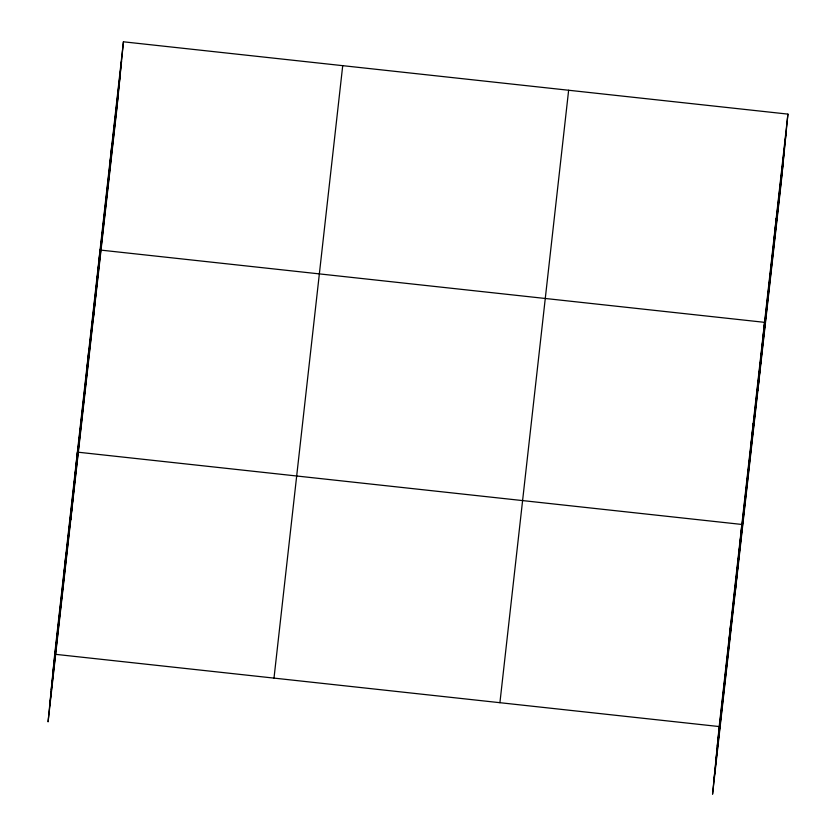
<?xml version="1.0" encoding="UTF-8"?>
<svg xmlns="http://www.w3.org/2000/svg" width="836" height="836" viewBox="0 0 836 836"><rect width="100%" height="100%" fill="white"/><g stroke="black" fill="none" stroke-linecap="round" stroke-linejoin="round"><path stroke-width="1.25" d="M123.435 41.8L54.716 654.243L48.08 721.886L116.8 109.443L123.435 41.8L787.92 114.114L781.284 181.757L712.565 794.2L719.2 726.557L787.92 114.114M64.142 572.681L66.054 553.192M70.757 519.783L77.393 452.13L741.877 524.454L735.241 592.097M86.819 370.578L88.731 351.078M93.433 317.68L100.069 250.027L764.553 322.341L757.918 389.994M109.84 165.413L111.752 145.913M728.626 645.005L730.539 625.506M751.303 442.892L753.215 423.392M774.324 237.727L776.236 218.227M52.804 673.732L121.523 61.3M51.247 689.627L119.966 77.184M49.648 705.992L118.357 93.559M273.999 678.1L342.718 65.668M499.918 702.689L568.637 90.246M717.288 746.057L786.007 133.614M715.731 761.941L784.44 149.498M714.122 778.316L782.841 165.873M54.716 654.243L719.2 726.557"/></g></svg>
